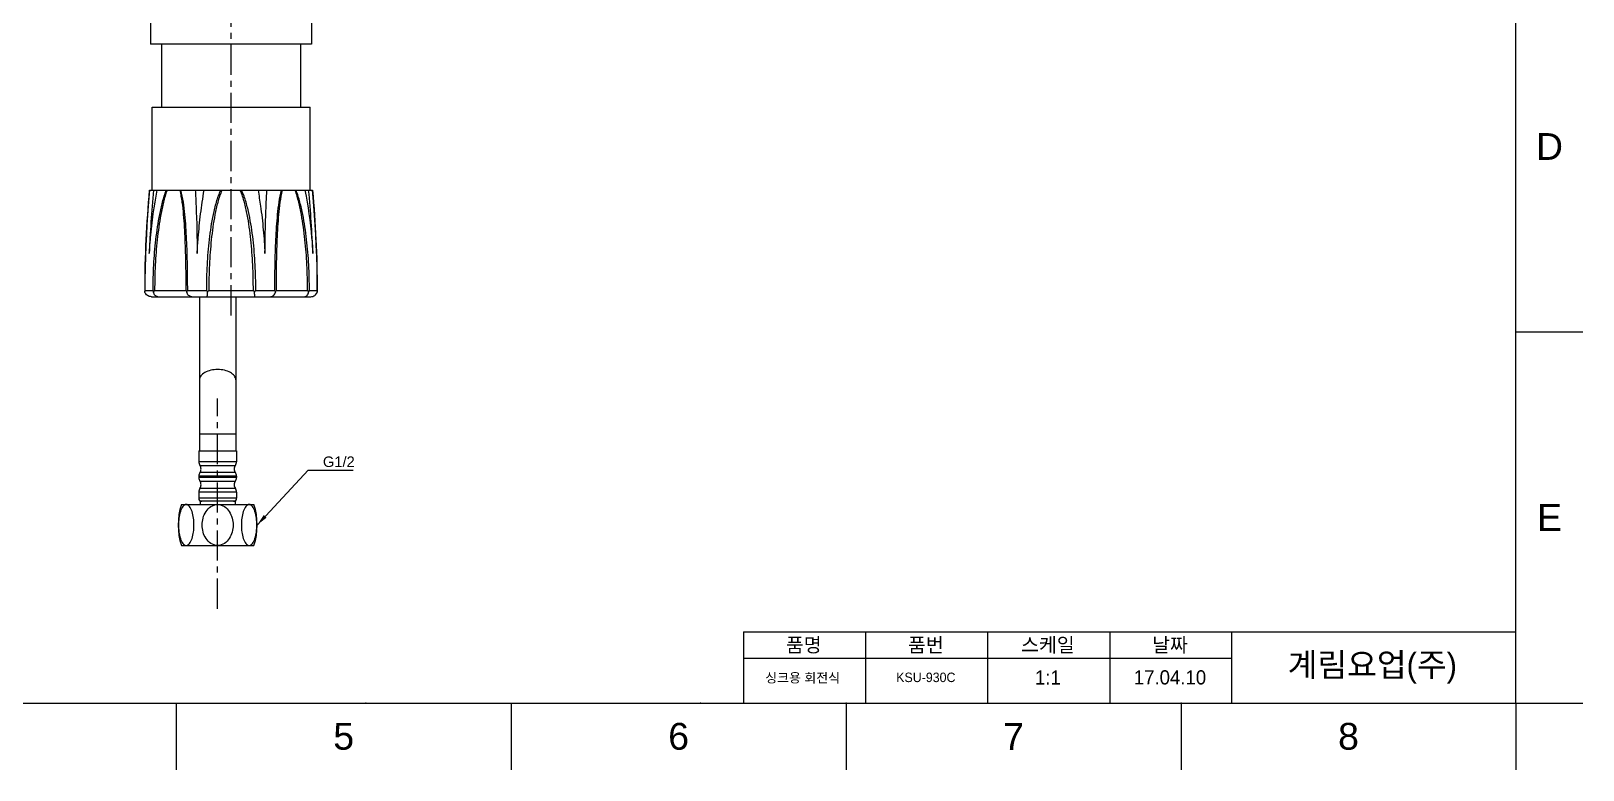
# Model space of a CAD drawing. Header units: millimetres. Extents: x 601 to 1195, y -13 to 407.
# Drawn here: x 867.4 to 1195, y -13.3 to 142.8 of the extents above; entities that cross this region are included whole.
import ezdxf

# ---------------------------------------------------------------- set-up
doc = ezdxf.new("R2010")
doc.units = ezdxf.units.MM
doc.header["$LTSCALE"] = 0.1
doc.linetypes.add('CENTERX2', pattern=[101.6, 63.5, -12.7, 12.7, -12.7])
for name, color, linetype in [('02___PRT_ALL_AXES', 7, 'Continuous'), ('CENTER', 1, 'CENTERX2'), ('DIM', 3, 'Continuous'), ('FORM', 7, 'Continuous'), ('TEXT', 2, 'Continuous')]:
    doc.layers.add(name, color=color, linetype=linetype)
doc.styles.get("Standard").update_dxf_attribs({"font": 'arial.ttf'})
doc.dimstyles.new('ISO-25', dxfattribs={"dimtxt": 2.5, "dimasz": 2.5, "dimexe": 1.25, "dimexo": 0.625, "dimtad": 1, "dimtxsty": 'Standard', "dimcen": 2.5, "dimadec": 0, "dimazin": 0, "dimtfac": 1, "dimtmove": 0, "dimatfit": 3, "dimfxl": 0, "dimarcsym": 0})

msp = doc.modelspace()

# ---------------------------------------------------------------- linework, layer by layer
for p, q in [((1180.867, 0.869), (1180.867, 392.586)), ((1180.867, 79.213), (1195.008, 79.213)), ((615.21, 0.869), (1180.867, 0.869)), ((898.039, 0.869), (898.039, -13.272)), ((968.746, 0.869), (968.746, -13.272)), ((1039.453, 0.869), (1039.453, -13.272)), ((1110.16, 0.869), (1110.16, -13.272)), ((1180.867, 0.869), (1195.008, 0.869)), ((1180.867, 0.869), (1180.867, -13.272))]:
    msp.add_line(p, q)
at = {"color": 7, "linetype": 'Continuous'}
for p, q in [((894.961, 139.999), (894.961, 126.665)), ((924.295, 139.999), (924.295, 126.665)), ((892.961, 109.132), (892.961, 126.665)), ((892.962, 126.665), (926.294, 126.665)), ((926.295, 109.132), (926.295, 126.665)), ((892.43, 109.132), (926.826, 109.132)), ((891.482, 92.755), (891.441, 90.189)), ((891.441, 90.189), (891.43, 87.735)), ((891.441, 90.2), (891.441, 90.195)), ((891.431, 87.999), (891.43, 87.735)), ((891.433, 87.64), (891.43, 87.735)), ((891.457, 87.999), (893.094, 87.999)), ((892.807, 86.665), (926.449, 86.665)), ((893.488, 87.999), (900.138, 87.999)), ((900.464, 87.999), (904.416, 87.999)), ((902.958, 86.665), (902.958, 54.121)), ((904.926, 87.999), (914.33, 87.999)), ((910.625, 86.665), (910.625, 54.121)), ((914.84, 87.999), (918.792, 87.999)), ((919.118, 87.999), (925.768, 87.999)), ((926.162, 87.999), (927.799, 87.999)), ((927.826, 87.735), (927.823, 87.64)), ((910.625, 57.612), (902.958, 57.612)), ((910.792, 51.828), (902.792, 51.828)), ((903.042, 51.051), (910.542, 51.051)), ((910.542, 49.524), (903.042, 49.524)), ((910.792, 48.747), (902.792, 48.747)), ((910.792, 48.495), (902.792, 48.495)), ((903.042, 47.718), (910.542, 47.718)), ((910.542, 46.19), (903.042, 46.19)), ((899.125, 42.787), (914.458, 42.787)), ((910.792, 45.413), (902.792, 45.413)), ((910.792, 44.121), (902.792, 44.121)), ((899.125, 34.121), (914.458, 34.121))]:
    msp.add_line(p, q, dxfattribs=at)
for points in [[(892.43, 109.132), (892.294, 107.598), (892.145, 105.773)], [(927.253, 103.862), (927.11, 105.784), (926.961, 107.608), (926.826, 109.132)], [(892.295, 107.603), (892.146, 105.784), (892.002, 103.851)], [(927.254, 103.851), (927.111, 105.773), (926.962, 107.598), (926.961, 107.603)], [(892.003, 103.862), (891.868, 101.844), (891.746, 99.729), (891.639, 97.514), (891.549, 95.191), (891.482, 92.744)], [(892.002, 103.851), (891.868, 101.833), (891.745, 99.719), (891.638, 97.503), (891.549, 95.18)], [(927.618, 97.503), (927.511, 99.719), (927.388, 101.833), (927.253, 103.862)], [(927.617, 97.514), (927.51, 99.729), (927.388, 101.844)], [(927.815, 90.195), (927.774, 92.744), (927.707, 95.18), (927.617, 97.514)], [(927.826, 87.735), (927.815, 90.2), (927.774, 92.755), (927.707, 95.191)]]:
    msp.add_lwpolyline(points, dxfattribs=at)
for centre, radius, start, end in [((1120.645, 87.198), 228.448, 174.49031, 177.85158), ((697.843, 87.146), 229.217, 2.1541, 5.50408), ((904.125, 51.828), 1.333, 180, 215.65909), ((904.125, 48.747), 1.333, 144.34091, 180), ((901.958, 50.274), 1.333, 0, 35.65909), ((901.958, 50.301), 1.333, 324.34091, 358.82013), ((911.625, 50.274), 1.333, 144.34091, 180), ((911.625, 50.301), 1.333, 181.17987, 215.65909), ((909.458, 51.828), 1.333, 324.34091, 0), ((909.458, 48.747), 1.333, 0, 35.65909), ((904.125, 48.495), 1.333, 180, 215.65909), ((904.125, 45.413), 1.333, 144.34091, 180), ((901.958, 46.94), 1.333, 0, 35.65909), ((901.958, 46.968), 1.333, 324.34091, 358.82013), ((911.625, 46.94), 1.333, 144.34091, 180), ((911.625, 46.968), 1.333, 181.17987, 215.65909), ((909.458, 48.495), 1.333, 324.34091, 0), ((909.458, 45.413), 1.333, 0, 35.65909), ((903.458, 44.121), 0.667, 180, 270), ((910.125, 44.121), 0.667, 270, 0)]:
    msp.add_arc(centre, radius, start, end, dxfattribs=at)
for points, knots in [([(891.457, 87.999), (891.457, 91.575), (891.632, 98.63), (892.129, 105.668), (892.436, 109.132)], [0, 0, 0, 0, 0.5070358, 1, 1, 1, 1]), ([(892.358, 95.762), (892.428, 96.884), (892.776, 101.364), (893.392, 105.824), (894.031, 109.132)], [0, 0, 0, 0, 0.250175, 1, 1, 1, 1]), ([(895.908, 109.132), (895.579, 108.317), (895.061, 106.621), (894.475, 104.025), (894.021, 101.386), (893.553, 97.838), (893.188, 93.373), (893.094, 89.79), (893.094, 87.999)], [0, 0, 0, 0, 0.1231001, 0.2476927, 0.3727905, 0.498109, 0.7489897, 1, 1, 1, 1]), ([(896.103, 109.132), (895.792, 108.31), (895.31, 106.604), (894.767, 104.001), (894.347, 101.361), (893.914, 97.817), (893.576, 93.36), (893.488, 89.786), (893.488, 87.999)], [0, 0, 0, 0, 0.1233761, 0.2480537, 0.3731489, 0.4984222, 0.7491602, 1, 1, 1, 1]), ([(900.138, 87.999), (900.138, 89.786), (900.11, 93.354), (899.993, 97.809), (899.818, 101.356), (899.628, 103.993), (899.398, 106.171), (899.132, 107.881), (898.958, 108.721), (898.852, 109.132)], [0, 0, 0, 0, 0.2527673, 0.5048475, 0.6303317, 0.7551529, 0.8788277, 0.9399037, 1, 1, 1, 1]), ([(900.464, 87.999), (900.464, 89.79), (900.432, 93.366), (900.298, 97.83), (900.1, 101.38), (899.889, 104.017), (899.579, 106.607), (899.265, 108.31), (899.036, 109.132)], [0, 0, 0, 0, 0.2531968, 0.505593, 0.6311439, 0.7559244, 0.8793837, 1, 1, 1, 1]), ([(902.067, 109.132), (902.129, 108.027), (902.349, 103.573), (902.443, 99.114), (902.474, 95.762)], [0, 0, 0, 0, 0.2483421, 1, 1, 1, 1]), ([(902.474, 95.762), (902.532, 96.884), (902.714, 99.684), (903.156, 104.15), (903.654, 107.477), (903.945, 109.132)], [0, 0, 0, 0, 0.2503396, 0.6254685, 1, 1, 1, 1]), ([(907.416, 109.132), (907.028, 108.328), (906.437, 106.633), (905.802, 104.03), (905.33, 101.388), (904.859, 97.839), (904.506, 93.373), (904.416, 89.79), (904.416, 87.999)], [0, 0, 0, 0, 0.1246912, 0.2495284, 0.3744587, 0.4994703, 0.7496561, 1, 1, 1, 1]), ([(907.684, 109.132), (907.502, 108.726), (907.186, 107.891), (906.675, 106.182), (906.192, 104.004), (905.76, 101.362), (905.33, 97.817), (905.008, 93.36), (904.926, 89.786), (904.926, 87.999)], [0, 0, 0, 0, 0.0623801, 0.1247819, 0.2496201, 0.3745461, 0.4995476, 0.7497022, 1, 1, 1, 1]), ([(914.33, 87.999), (914.33, 89.786), (914.248, 93.36), (913.926, 97.817), (913.496, 101.362), (913.064, 104.004), (912.581, 106.182), (912.07, 107.891), (911.755, 108.726), (911.572, 109.132)], [0, 0, 0, 0, 0.2502984, 0.5004535, 0.6254553, 0.7503819, 0.8752205, 0.9376217, 1, 1, 1, 1]), ([(914.84, 87.999), (914.84, 89.79), (914.75, 93.373), (914.397, 97.839), (913.926, 101.388), (913.454, 104.03), (912.819, 106.633), (912.228, 108.328), (911.84, 109.132)], [0, 0, 0, 0, 0.2503447, 0.5005315, 0.6255437, 0.7504749, 0.8753126, 1, 1, 1, 1]), ([(915.311, 109.132), (915.505, 108.029), (915.944, 105.261), (916.455, 100.803), (916.696, 97.444), (916.782, 95.762)], [0, 0, 0, 0, 0.2496259, 0.6245698, 1, 1, 1, 1]), ([(916.782, 95.762), (916.792, 96.883), (916.832, 99.678), (916.944, 104.136), (917.096, 107.471), (917.189, 109.132)], [0, 0, 0, 0, 0.2513487, 0.6269783, 1, 1, 1, 1]), ([(920.22, 109.132), (919.991, 108.31), (919.677, 106.607), (919.367, 104.017), (919.156, 101.38), (918.958, 97.83), (918.824, 93.366), (918.792, 89.79), (918.792, 87.999)], [0, 0, 0, 0, 0.1206169, 0.2440759, 0.3688565, 0.4944071, 0.7468033, 1, 1, 1, 1]), ([(920.404, 109.132), (920.191, 108.303), (919.905, 106.591), (919.627, 103.994), (919.439, 101.356), (919.263, 97.809), (919.146, 93.354), (919.118, 89.786), (919.118, 87.999)], [0, 0, 0, 0, 0.1211332, 0.2448132, 0.3696401, 0.4951298, 0.7472213, 1, 1, 1, 1]), ([(925.768, 87.999), (925.768, 89.786), (925.68, 93.36), (925.342, 97.817), (924.909, 101.361), (924.489, 104.001), (923.946, 106.604), (923.464, 108.31), (923.153, 109.132)], [0, 0, 0, 0, 0.2508408, 0.5015796, 0.6268535, 0.7519495, 0.876627, 1, 1, 1, 1]), ([(926.162, 87.999), (926.162, 89.79), (926.068, 93.373), (925.703, 97.838), (925.235, 101.386), (924.781, 104.025), (924.195, 106.621), (923.677, 108.317), (923.348, 109.132)], [0, 0, 0, 0, 0.2510114, 0.501893, 0.6272121, 0.7523108, 0.8769034, 1, 1, 1, 1]), ([(925.225, 109.132), (925.864, 105.824), (926.48, 101.364), (926.828, 96.884), (926.898, 95.762)], [0, 0, 0, 0, 0.7498249, 1, 1, 1, 1]), ([(926.82, 109.132), (927.127, 105.668), (927.624, 98.63), (927.799, 91.575), (927.799, 87.999)], [0, 0, 0, 0, 0.4929672, 1, 1, 1, 1]), ([(892.807, 86.665), (892.511, 86.665), (891.904, 86.842), (891.518, 87.357), (891.433, 87.64)], [0, 0, 0, 0, 0.5005661, 1, 1, 1, 1]), ([(893.094, 87.999), (893.105, 87.968), (893.153, 87.845), (893.214, 87.726), (893.265, 87.64)], [0, 0, 0, 0, 0.2429421, 1, 1, 1, 1]), ([(893.265, 87.64), (893.282, 87.67), (893.353, 87.791), (893.429, 87.91), (893.488, 87.999)], [0, 0, 0, 0, 0.2441369, 1, 1, 1, 1]), ([(894.144, 86.665), (894.045, 86.665), (893.836, 86.716), (893.571, 86.926), (893.369, 87.246), (893.291, 87.502), (893.265, 87.64)], [0, 0, 0, 0, 0.2090512, 0.4383854, 0.7021091, 1, 1, 1, 1]), ([(900.138, 87.999), (900.145, 87.969), (900.175, 87.846), (900.22, 87.727), (900.26, 87.64)], [0, 0, 0, 0, 0.2447334, 1, 1, 1, 1]), ([(900.26, 87.64), (900.274, 87.67), (900.337, 87.792), (900.407, 87.911), (900.464, 87.999)], [0, 0, 0, 0, 0.2417462, 1, 1, 1, 1]), ([(901.323, 86.665), (901.208, 86.665), (900.967, 86.714), (900.528, 86.994), (900.323, 87.373), (900.26, 87.64)], [0, 0, 0, 0, 0.225277, 0.464919, 1, 1, 1, 1]), ([(904.551, 86.665), (904.559, 86.665), (904.576, 86.693), (904.591, 86.74), (904.61, 86.824), (904.637, 86.992), (904.665, 87.268), (904.678, 87.506), (904.682, 87.64)], [0, 0, 0, 0, 0.0246987, 0.0782511, 0.1631582, 0.2788428, 0.5946509, 1, 1, 1, 1]), ([(914.705, 86.665), (914.697, 86.665), (914.68, 86.693), (914.665, 86.74), (914.646, 86.824), (914.619, 86.992), (914.591, 87.268), (914.578, 87.506), (914.574, 87.64)], [0, 0, 0, 0, 0.0246987, 0.0782511, 0.1631582, 0.2788428, 0.5946509, 1, 1, 1, 1]), ([(917.933, 86.665), (918.048, 86.665), (918.289, 86.714), (918.728, 86.994), (918.933, 87.373), (918.996, 87.64)], [0, 0, 0, 0, 0.225277, 0.464919, 1, 1, 1, 1]), ([(918.792, 87.999), (918.811, 87.969), (918.884, 87.852), (918.952, 87.732), (918.996, 87.64)], [0, 0, 0, 0, 0.2576329, 1, 1, 1, 1]), ([(918.996, 87.64), (919.01, 87.669), (919.06, 87.785), (919.098, 87.907), (919.118, 87.999)], [0, 0, 0, 0, 0.2558092, 1, 1, 1, 1]), ([(925.112, 86.665), (925.211, 86.665), (925.42, 86.716), (925.685, 86.926), (925.887, 87.246), (925.965, 87.502), (925.991, 87.64)], [0, 0, 0, 0, 0.2090512, 0.4383854, 0.7021091, 1, 1, 1, 1]), ([(925.768, 87.999), (925.788, 87.969), (925.865, 87.851), (925.939, 87.731), (925.991, 87.64)], [0, 0, 0, 0, 0.2551121, 1, 1, 1, 1]), ([(925.991, 87.64), (926.008, 87.669), (926.074, 87.784), (926.129, 87.906), (926.162, 87.999)], [0, 0, 0, 0, 0.2572856, 1, 1, 1, 1]), ([(926.449, 86.665), (926.745, 86.665), (927.352, 86.842), (927.738, 87.357), (927.823, 87.64)], [0, 0, 0, 0, 0.5005661, 1, 1, 1, 1]), ([(906.792, 71.283), (906.3, 71.283), (905.359, 71.182), (904.123, 70.734), (903.222, 70.044), (902.958, 69.381), (902.958, 69.084)], [0, 0, 0, 0, 0.3080155, 0.5857921, 0.8142343, 1, 1, 1, 1]), ([(910.625, 69.084), (910.625, 69.381), (910.362, 70.044), (909.46, 70.734), (908.225, 71.182), (907.284, 71.283), (906.792, 71.283)], [0, 0, 0, 0, 0.1857657, 0.4142079, 0.6919845, 1, 1, 1, 1]), ([(900.152, 42.787), (900.023, 42.787), (899.739, 42.686), (899.41, 42.341), (899.132, 41.863), (898.821, 41.059), (898.581, 39.908), (898.487, 38.454), (898.581, 37), (898.821, 35.849), (899.132, 35.045), (899.41, 34.567), (899.739, 34.222), (900.023, 34.121), (900.152, 34.121)], [0, 0, 0, 0, 0.039307, 0.086614, 0.143198, 0.2071895, 0.3491144, 0.4999964, 0.650881, 0.7928096, 0.8568022, 0.9133868, 0.9606932, 1, 1, 1, 1]), ([(900.152, 34.121), (900.281, 34.121), (900.565, 34.222), (900.894, 34.567), (901.172, 35.045), (901.483, 35.849), (901.723, 37), (901.817, 38.454), (901.723, 39.908), (901.483, 41.059), (901.172, 41.863), (900.894, 42.341), (900.565, 42.686), (900.281, 42.787), (900.152, 42.787)], [0, 0, 0, 0, 0.0393067, 0.0866137, 0.1431986, 0.2071916, 0.3491189, 0.4999999, 0.650881, 0.7928084, 0.8568013, 0.9133861, 0.9606931, 1, 1, 1, 1]), ([(906.792, 34.121), (906.299, 34.121), (905.298, 34.453), (904.261, 35.571), (903.657, 36.957), (903.46, 38.454), (903.657, 39.951), (904.261, 41.337), (905.298, 42.455), (906.299, 42.787), (906.792, 42.787)], [0, 0, 0, 0, 0.1242661, 0.249256, 0.3745775, 0.4999944, 0.6254222, 0.7507476, 0.8757215, 1, 1, 1, 1]), ([(906.792, 42.787), (907.285, 42.787), (908.285, 42.455), (909.322, 41.337), (909.926, 39.951), (910.123, 38.454), (909.927, 36.958), (909.322, 35.571), (908.286, 34.453), (907.285, 34.121), (906.792, 34.121)], [0, 0, 0, 0, 0.1242551, 0.2492333, 0.3745494, 0.4999633, 0.6253927, 0.7507253, 0.8757075, 1, 1, 1, 1]), ([(913.431, 42.787), (913.303, 42.787), (913.019, 42.686), (912.689, 42.341), (912.411, 41.863), (912.1, 41.059), (911.86, 39.908), (911.766, 38.454), (911.86, 37), (912.1, 35.849), (912.411, 35.045), (912.689, 34.567), (913.019, 34.222), (913.303, 34.121), (913.431, 34.121)], [0, 0, 0, 0, 0.0393082, 0.0866172, 0.1432021, 0.207195, 0.3491205, 0.4999994, 0.6508786, 0.7928037, 0.8567968, 0.9133819, 0.9606914, 1, 1, 1, 1]), ([(913.431, 34.121), (913.56, 34.121), (913.844, 34.222), (914.173, 34.567), (914.451, 35.045), (914.763, 35.849), (915.002, 37), (915.096, 38.454), (915.002, 39.908), (914.763, 41.059), (914.451, 41.863), (914.173, 42.341), (913.844, 42.686), (913.56, 42.787), (913.431, 42.787)], [0, 0, 0, 0, 0.0393067, 0.0866136, 0.1431985, 0.2071915, 0.349119, 0.5, 0.6508811, 0.7928086, 0.8568015, 0.9133863, 0.9606932, 1, 1, 1, 1])]:
    msp.add_open_spline(points, degree=3, knots=knots, dxfattribs=at)
for points in [[(891.43, 87.735), (891.429, 87.823), (891.439, 87.912), (891.457, 87.999)], [(904.416, 87.999), (904.502, 87.877), (904.592, 87.758), (904.682, 87.64)], [(904.682, 87.64), (904.767, 87.757), (904.849, 87.876), (904.926, 87.999)], [(914.33, 87.999), (914.407, 87.876), (914.489, 87.757), (914.574, 87.64)], [(914.574, 87.64), (914.664, 87.758), (914.754, 87.877), (914.84, 87.999)], [(927.799, 87.999), (927.817, 87.912), (927.827, 87.823), (927.826, 87.735)]]:
    msp.add_open_spline(points, degree=3, dxfattribs=at)
for p in [(1180.867, 79.213), (938.039, 0.869), (1008.746, 0.869), (1039.453, 0.869), (1110.16, 0.869)]:
    msp.add_point(p)
at = {"layer": '02___PRT_ALL_AXES', "color": 7, "linetype": 'Continuous'}
for p, q in [((892.628, 151.999), (892.628, 139.999)), ((926.628, 151.999), (926.628, 139.999)), ((926.628, 139.999), (892.628, 139.999)), ((902.792, 54.121), (910.791, 54.121)), ((902.792, 54.121), (902.792, 51.828)), ((910.792, 54.121), (910.792, 51.828)), ((902.792, 48.747), (902.792, 48.495)), ((910.792, 48.747), (910.792, 48.495)), ((902.792, 45.413), (902.792, 44.121)), ((903.125, 43.454), (903.125, 42.787)), ((910.458, 43.454), (903.126, 43.454)), ((910.458, 43.454), (910.458, 42.787)), ((910.792, 45.413), (910.792, 44.121))]:
    msp.add_line(p, q, dxfattribs=at)
for centre, start, end in [((912.875, 38.454), 162.50768, 197.49232), ((900.708, 38.454), 342.50768, 17.49232)]:
    msp.add_arc(centre, 14.417, start, end, dxfattribs=at)
at = {"layer": 'CENTER'}
for p, q in [((909.628, 82.723), (909.628, 300.665)), ((906.792, 20.787), (906.792, 65.142))]:
    msp.add_line(p, q, dxfattribs=at)
at = {"layer": 'FORM'}
for p, q in [((1017.788, 15.869), (1180.867, 15.869)), ((1017.788, 15.869), (1017.788, 0.869)), ((1043.558, 15.869), (1043.558, 0.869)), ((1069.327, 15.869), (1069.327, 0.869)), ((1095.097, 15.869), (1095.097, 0.869)), ((1120.867, 0.869), (1120.867, 15.869)), ((1120.867, 0.869), (1120.867, 15.869)), ((1017.788, 10.369), (1120.867, 10.369))]:
    msp.add_line(p, q, dxfattribs=at)

# ---------------------------------------------------------------- texts
at = {"char_height": 5.657, "attachment_point": 5}
for s, width, insert in [('D', 10, (1187.937, 118.384)), ('E', 10, (1187.937, 40.041)), ('6', 50, (1004.099, -6.202)), ('8', 50, (1145.513, -6.202)), ('5', 50, (933.392, -6.202)), ('7', 50, (1074.806, -6.202))]:
    msp.add_mtext_dynamic_manual_height_columns(s, width=width, gutter_width=12.5, heights=[0], dxfattribs=dict(at, insert=insert))
at = {"layer": 'DIM', "insert": (929.005, 50.672), "char_height": 2.2222, "attachment_point": 7}
msp.add_mtext('G1/2', dxfattribs=at)
at = {"layer": 'TEXT', "linetype": 'CENTERX2', "attachment_point": 5}
for s, insert, char_height in [('{\\fHYGothic-Medium|b0|i0|c129|p18;품명}', (1030.519, 12.974), 3), ('{\\fHYGothic-Medium|b0|i0|c129|p18;품번}', (1056.289, 12.974), 3), ('{\\fHYGothic-Medium|b0|i0|c129|p18;스케일}', (1082.058, 12.974), 3), ('{\\fHYGothic-Medium|b0|i0|c129|p18;날짜}', (1107.828, 12.974), 3), ('{\\fHYGothic-Medium|b0|i0|c129|p18;계림요업(주)}', (1150.541, 8.199), 5), ('{\\fHYGothic-Medium|b0|i0|c129|p18;싱크용 회전식}', (1030.285, 6.087), 2), ('{\\fHYGothic-Medium|b0|i0|c129|p18;KSU-930C}', (1056.289, 6.271), 2), ('{\\fHYGothic-Medium|b0|i0|c129|p18;1:1}', (1082.058, 6.263), 3), ('{\\fHYGothic-Medium|b0|i0|c129|p18;17.04.10}', (1107.828, 6.263), 3)]:
    msp.add_mtext_dynamic_manual_height_columns(s, width=60, gutter_width=12.5, heights=[0], dxfattribs=dict(at, insert=insert, char_height=char_height))

# ---------------------------------------------------------------- leaders
at = {"layer": 'DIM', "annotation_type": 0, "has_hookline": 1, "hookline_direction": 0, "text_width": 6.401}
msp.add_leader([(915.125, 38.454), (925.88, 50.047), (928.38, 50.047)], dimstyle='ISO-25', dxfattribs=at)

doc.saveas('drawing.dxf')
